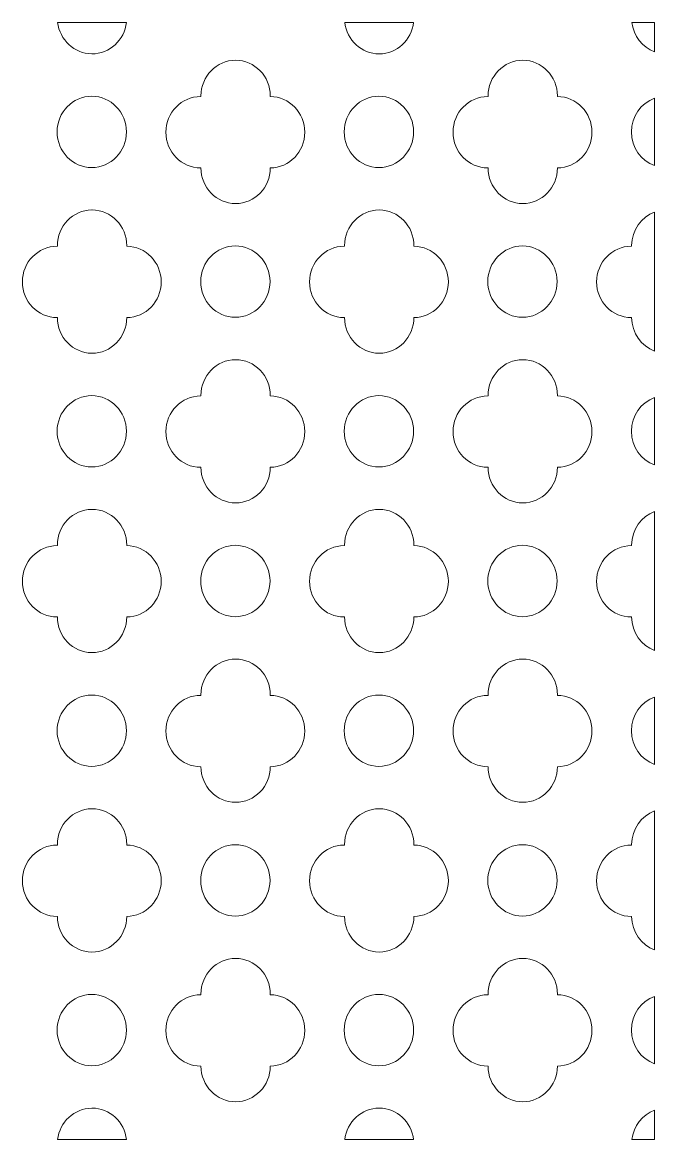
# Model space of a CAD drawing. Header units: millimetres. Extents: x -1200 to 1200, y -590 to 590.
# Drawn here: x 533 to 1200, y -590 to 590 of the extents above; entities that cross this region are included whole.
import ezdxf

# ---------------------------------------------------------------- set-up
doc = ezdxf.new("R2010")
doc.units = ezdxf.units.MM
doc.header["$MEASUREMENT"] = 0
doc.layers.add('Layer 1', color=7, linetype='Continuous')

msp = doc.modelspace()

# ---------------------------------------------------------------- linework, layer by layer
at = {"layer": 'Layer 1', "color": 250, "lineweight": 20}
for points, knots in [([(642.5763, 589.9307), (642.5763, 589.9307), (569.8946, 589.9307), (569.8946, 589.9307), (572.0272, 571.3529), (587.3638, 556.846), (605.9258, 556.6878), (605.9258, 556.6878), (605.9516, 556.6878), (605.9516, 556.6878), (624.779, 556.5382), (640.4214, 571.1527), (642.5763, 589.9307)], [0, 0, 0, 0, 0.25, 0.25, 0.25, 0.5, 0.5, 0.5, 0.75, 0.75, 0.75, 1, 1, 1, 1]), ([(945.5867, 589.9307), (945.5867, 589.9307), (872.9048, 589.9307), (872.9048, 589.9307), (875.0491, 571.2501), (890.5426, 556.6843), (909.2425, 556.6843), (927.9488, 556.6843), (943.4422, 571.2503), (945.5867, 589.9307)], [0, 0, 0, 0, 0.333333333, 0.333333333, 0.333333333, 0.666666667, 0.666666667, 0.666666667, 1, 1, 1, 1]), ([(1199.9307, 558.8873), (1199.9307, 558.8873), (1199.9307, 589.9307), (1199.9307, 589.9307), (1199.9307, 589.9307), (1175.9148, 589.9307), (1175.9148, 589.9307), (1177.5637, 575.5655), (1187.1052, 563.6332), (1199.9307, 558.8873)], [0, 0, 0, 0, 0.333333333, 0.333333333, 0.333333333, 0.666666667, 0.666666667, 0.666666667, 1, 1, 1, 1]), ([(684.1897, 473.9), (684.1897, 494.6453), (700.6267, 511.5699), (720.7849, 511.5699), (720.9065, 511.5699), (721.028, 511.5663), (721.1494, 511.5656), (721.1463, 511.7785), (721.1413, 511.992), (721.1413, 512.206), (721.1413, 532.9512), (737.5793, 549.8759), (757.7373, 549.8759), (777.9018, 549.8759), (794.3396, 532.9512), (794.3396, 512.206), (794.3396, 511.992), (794.3347, 511.7793), (794.3316, 511.5669), (814.4004, 511.4503), (830.7238, 494.5728), (830.7238, 473.9), (830.7238, 453.2146), (814.4045, 436.3395), (794.3388, 436.2178), (794.3112, 415.4813), (777.8854, 398.5845), (757.7373, 398.5845), (737.5953, 398.5845), (721.1684, 415.4818), (721.1421, 436.2194), (721.0225, 436.2186), (720.9043, 436.2153), (720.7849, 436.2153), (700.6267, 436.2153), (684.1897, 453.1399), (684.1897, 473.9)], [0, 0, 0, 0, 0.083333333, 0.083333333, 0.083333333, 0.166666667, 0.166666667, 0.166666667, 0.25, 0.25, 0.25, 0.333333333, 0.333333333, 0.333333333, 0.416666667, 0.416666667, 0.416666667, 0.5, 0.5, 0.5, 0.583333333, 0.583333333, 0.583333333, 0.666666667, 0.666666667, 0.666666667, 0.75, 0.75, 0.75, 0.833333333, 0.833333333, 0.833333333, 0.916666667, 0.916666667, 0.916666667, 1, 1, 1, 1]), ([(1023.7954, 436.2153), (1003.6375, 436.2153), (987.1997, 453.1399), (987.1997, 473.9), (987.1997, 494.6453), (1003.6375, 511.5699), (1023.7954, 511.5699), (1023.9169, 511.5699), (1024.0387, 511.5663), (1024.1603, 511.5656), (1024.1563, 511.7785), (1024.1518, 511.992), (1024.1518, 512.206), (1024.1518, 532.9512), (1040.5893, 549.8759), (1060.7472, 549.8759), (1080.9126, 549.8759), (1097.3497, 532.9512), (1097.3497, 512.206), (1097.3497, 511.992), (1097.345, 511.7793), (1097.3423, 511.5669), (1117.4111, 511.4503), (1133.7346, 494.5728), (1133.7346, 473.9), (1133.7346, 453.2146), (1117.4152, 436.3395), (1097.3497, 436.2178), (1097.3219, 415.4813), (1080.8955, 398.5845), (1060.7472, 398.5845), (1040.6052, 398.5845), (1024.1791, 415.4818), (1024.1526, 436.2194), (1024.0335, 436.2186), (1023.9151, 436.2153), (1023.7954, 436.2153)], [0, 0, 0, 0, 0.083333333, 0.083333333, 0.083333333, 0.166666667, 0.166666667, 0.166666667, 0.25, 0.25, 0.25, 0.333333333, 0.333333333, 0.333333333, 0.416666667, 0.416666667, 0.416666667, 0.5, 0.5, 0.5, 0.583333333, 0.583333333, 0.583333333, 0.666666667, 0.666666667, 0.666666667, 0.75, 0.75, 0.75, 0.833333333, 0.833333333, 0.833333333, 0.916666667, 0.916666667, 0.916666667, 1, 1, 1, 1]), ([(605.9516, 436.5524), (585.7931, 436.5524), (569.3529, 453.4738), (569.3529, 474.2376), (569.3529, 494.9853), (585.7944, 511.9087), (605.9516, 511.9075), (626.1151, 511.9053), (642.5504, 494.9812), (642.5504, 474.2376), (642.5504, 453.4791), (626.1151, 436.5547), (605.9516, 436.5524)], [0, 0, 0, 0, 0.25, 0.25, 0.25, 0.5, 0.5, 0.5, 0.75, 0.75, 0.75, 1, 1, 1, 1]), ([(872.3632, 474.2376), (872.3632, 494.9827), (888.8007, 511.9075), (908.9585, 511.9075), (929.1236, 511.9075), (945.5612, 494.9827), (945.5612, 474.2376), (945.5612, 453.4774), (929.1236, 436.5524), (908.9585, 436.5524), (888.8007, 436.5524), (872.3632, 453.4774), (872.3632, 474.2376)], [0, 0, 0, 0, 0.25, 0.25, 0.25, 0.5, 0.5, 0.5, 0.75, 0.75, 0.75, 1, 1, 1, 1]), ([(1199.9307, 438.6555), (1199.9307, 438.6555), (1199.9307, 509.8046), (1199.9307, 509.8046), (1185.6575, 504.6603), (1175.3739, 490.6453), (1175.3739, 474.2376), (1175.3739, 457.818), (1185.6575, 443.8004), (1199.9307, 438.6555)], [0, 0, 0, 0, 0.333333333, 0.333333333, 0.333333333, 0.666666667, 0.666666667, 0.666666667, 1, 1, 1, 1]), ([(605.9053, 240.4893), (585.913, 240.6704), (569.6631, 257.495), (569.6368, 278.12), (569.5173, 278.1192), (569.3988, 278.1153), (569.2796, 278.1153), (549.1218, 278.1153), (532.6843, 295.04), (532.6843, 315.8001), (532.6843, 336.5453), (549.1218, 353.47), (569.2796, 353.47), (569.4018, 353.47), (569.5226, 353.4664), (569.6448, 353.4657), (569.641, 353.6789), (569.6368, 353.892), (569.6368, 354.1059), (569.6368, 374.7426), (585.9035, 391.5958), (605.9163, 391.7718), (605.9163, 391.7718), (606.2318, 391.7759), (606.2318, 391.7759), (626.3964, 391.7759), (642.8343, 374.8514), (642.8343, 354.1059), (642.8343, 353.8927), (642.8294, 353.6801), (642.8263, 353.4672), (662.8951, 353.3503), (679.2187, 336.473), (679.2187, 315.8001), (679.2187, 295.1145), (662.8996, 278.2396), (642.8336, 278.1184), (642.8065, 257.2805), (626.224, 240.3272), (605.9516, 240.4884), (605.9516, 240.4884), (605.9053, 240.4893), (605.9053, 240.4893)], [0, 0, 0, 0, 0.071428571, 0.071428571, 0.071428571, 0.142857143, 0.142857143, 0.142857143, 0.214285714, 0.214285714, 0.214285714, 0.285714286, 0.285714286, 0.285714286, 0.357142857, 0.357142857, 0.357142857, 0.428571429, 0.428571429, 0.428571429, 0.5, 0.5, 0.5, 0.571428571, 0.571428571, 0.571428571, 0.642857143, 0.642857143, 0.642857143, 0.714285714, 0.714285714, 0.714285714, 0.785714286, 0.785714286, 0.785714286, 0.857142857, 0.857142857, 0.857142857, 0.928571429, 0.928571429, 0.928571429, 1, 1, 1, 1]), ([(835.6952, 315.8001), (835.6952, 336.5453), (852.1323, 353.47), (872.2899, 353.47), (872.4115, 353.47), (872.5333, 353.4664), (872.6549, 353.4657), (872.6517, 353.6789), (872.6464, 353.892), (872.6464, 354.1059), (872.6464, 374.8514), (889.0846, 391.7759), (909.2425, 391.7759), (929.4072, 391.7759), (945.8451, 374.8514), (945.8451, 354.1059), (945.8451, 353.8927), (945.8397, 353.6801), (945.8371, 353.4672), (965.9057, 353.3503), (982.2293, 336.473), (982.2293, 315.8001), (982.2293, 295.1145), (965.91, 278.2396), (945.8443, 278.1184), (945.8167, 257.3813), (929.3907, 240.4845), (909.2425, 240.4845), (889.1006, 240.4845), (872.6737, 257.3829), (872.6471, 278.12), (872.528, 278.1192), (872.4097, 278.1153), (872.2899, 278.1153), (852.1323, 278.1153), (835.6952, 295.04), (835.6952, 315.8001)], [0, 0, 0, 0, 0.083333333, 0.083333333, 0.083333333, 0.166666667, 0.166666667, 0.166666667, 0.25, 0.25, 0.25, 0.333333333, 0.333333333, 0.333333333, 0.416666667, 0.416666667, 0.416666667, 0.5, 0.5, 0.5, 0.583333333, 0.583333333, 0.583333333, 0.666666667, 0.666666667, 0.666666667, 0.75, 0.75, 0.75, 0.833333333, 0.833333333, 0.833333333, 0.916666667, 0.916666667, 0.916666667, 1, 1, 1, 1]), ([(1199.9307, 242.6882), (1199.9307, 242.6882), (1199.9307, 389.5724), (1199.9307, 389.5724), (1185.8045, 384.3458), (1175.6572, 370.4055), (1175.6572, 354.1059), (1175.6572, 353.892), (1175.6617, 353.6789), (1175.6656, 353.4657), (1175.5437, 353.4664), (1175.4223, 353.47), (1175.3, 353.47), (1155.1422, 353.47), (1138.705, 336.5453), (1138.705, 315.8001), (1138.705, 295.04), (1155.1422, 278.1153), (1175.3, 278.1153), (1175.4203, 278.1153), (1175.5387, 278.1192), (1175.658, 278.12), (1175.6789, 261.8306), (1185.8191, 247.9104), (1199.9307, 242.6882)], [0, 0, 0, 0, 0.125, 0.125, 0.125, 0.25, 0.25, 0.25, 0.375, 0.375, 0.375, 0.5, 0.5, 0.5, 0.625, 0.625, 0.625, 0.75, 0.75, 0.75, 0.875, 0.875, 0.875, 1, 1, 1, 1]), ([(720.8578, 316.1377), (720.8578, 336.8829), (737.2954, 353.8075), (757.4532, 353.8075), (777.6182, 353.8075), (794.0558, 336.8829), (794.0558, 316.1377), (794.0558, 295.3777), (777.6182, 278.4528), (757.4532, 278.4528), (737.2954, 278.4528), (720.8578, 295.3777), (720.8578, 316.1377)], [0, 0, 0, 0, 0.25, 0.25, 0.25, 0.5, 0.5, 0.5, 0.75, 0.75, 0.75, 1, 1, 1, 1]), ([(1060.4641, 278.4528), (1040.3062, 278.4528), (1023.8685, 295.3777), (1023.8685, 316.1377), (1023.8685, 336.8829), (1040.3062, 353.8075), (1060.4641, 353.8075), (1080.6291, 353.8075), (1097.0665, 336.8829), (1097.0665, 316.1377), (1097.0665, 295.3777), (1080.6291, 278.4528), (1060.4641, 278.4528)], [0, 0, 0, 0, 0.25, 0.25, 0.25, 0.5, 0.5, 0.5, 0.75, 0.75, 0.75, 1, 1, 1, 1]), ([(684.1897, 157.7005), (684.1897, 178.4458), (700.6267, 195.3704), (720.7849, 195.3704), (720.9065, 195.3704), (721.028, 195.3674), (721.1494, 195.3658), (721.1463, 195.579), (721.1413, 195.7925), (721.1413, 196.0062), (721.1413, 216.7513), (737.5793, 233.6761), (757.7373, 233.6761), (777.9018, 233.6761), (794.3396, 216.7513), (794.3396, 196.0062), (794.3396, 195.7932), (794.3347, 195.5807), (794.3316, 195.3681), (814.4004, 195.2505), (830.7238, 178.3739), (830.7238, 157.7005), (830.7238, 137.0146), (814.4045, 120.1396), (794.3388, 120.0186), (794.3112, 99.2814), (777.8854, 82.3847), (757.7373, 82.3847), (737.5953, 82.3847), (721.1684, 99.2831), (721.1421, 120.0209), (721.0225, 120.0194), (720.9043, 120.0155), (720.7849, 120.0155), (700.6267, 120.0155), (684.1897, 136.94), (684.1897, 157.7005)], [0, 0, 0, 0, 0.083333333, 0.083333333, 0.083333333, 0.166666667, 0.166666667, 0.166666667, 0.25, 0.25, 0.25, 0.333333333, 0.333333333, 0.333333333, 0.416666667, 0.416666667, 0.416666667, 0.5, 0.5, 0.5, 0.583333333, 0.583333333, 0.583333333, 0.666666667, 0.666666667, 0.666666667, 0.75, 0.75, 0.75, 0.833333333, 0.833333333, 0.833333333, 0.916666667, 0.916666667, 0.916666667, 1, 1, 1, 1]), ([(987.1997, 157.7005), (987.1997, 178.4458), (1003.6375, 195.3704), (1023.7954, 195.3704), (1023.9169, 195.3704), (1024.0387, 195.3674), (1024.1603, 195.3658), (1024.1563, 195.579), (1024.1518, 195.7925), (1024.1518, 196.0062), (1024.1518, 216.7513), (1040.5893, 233.6761), (1060.7472, 233.6761), (1080.9126, 233.6761), (1097.3497, 216.7513), (1097.3497, 196.0062), (1097.3497, 195.7932), (1097.345, 195.5807), (1097.3423, 195.3681), (1117.4111, 195.2505), (1133.7346, 178.3739), (1133.7346, 157.7005), (1133.7346, 137.0146), (1117.4152, 120.1396), (1097.3497, 120.0186), (1097.3219, 99.2814), (1080.8955, 82.3847), (1060.7472, 82.3847), (1040.6052, 82.3847), (1024.1791, 99.2831), (1024.1526, 120.0209), (1024.0335, 120.0194), (1023.9151, 120.0155), (1023.7954, 120.0155), (1003.6375, 120.0155), (987.1997, 136.94), (987.1997, 157.7005)], [0, 0, 0, 0, 0.083333333, 0.083333333, 0.083333333, 0.166666667, 0.166666667, 0.166666667, 0.25, 0.25, 0.25, 0.333333333, 0.333333333, 0.333333333, 0.416666667, 0.416666667, 0.416666667, 0.5, 0.5, 0.5, 0.583333333, 0.583333333, 0.583333333, 0.666666667, 0.666666667, 0.666666667, 0.75, 0.75, 0.75, 0.833333333, 0.833333333, 0.833333333, 0.916666667, 0.916666667, 0.916666667, 1, 1, 1, 1]), ([(605.8965, 120.3538), (585.7622, 120.3824), (569.3529, 137.2957), (569.3529, 158.0382), (569.3529, 178.7673), (585.765, 195.6816), (605.9027, 195.7072), (605.9042, 195.7072), (605.9061, 195.7072), (605.9076, 195.7072), (605.9099, 195.7072), (605.9117, 195.7076), (605.9137, 195.708), (605.925, 195.708), (605.936, 195.708), (605.9478, 195.708), (605.9493, 195.708), (605.9501, 195.708), (605.9516, 195.708), (626.1151, 195.7057), (642.5504, 178.7826), (642.5504, 158.0382), (642.5504, 137.2792), (626.1151, 120.3555), (605.9516, 120.3529), (605.9501, 120.3529), (605.9493, 120.3529), (605.9478, 120.3529), (605.9345, 120.3529), (605.9216, 120.3538), (605.9092, 120.3538), (605.9073, 120.3538), (605.9057, 120.3538), (605.9038, 120.3538), (605.9015, 120.3538), (605.8993, 120.3538), (605.8965, 120.3538)], [0, 0, 0, 0, 0.083333333, 0.083333333, 0.083333333, 0.166666667, 0.166666667, 0.166666667, 0.25, 0.25, 0.25, 0.333333333, 0.333333333, 0.333333333, 0.416666667, 0.416666667, 0.416666667, 0.5, 0.5, 0.5, 0.583333333, 0.583333333, 0.583333333, 0.666666667, 0.666666667, 0.666666667, 0.75, 0.75, 0.75, 0.833333333, 0.833333333, 0.833333333, 0.916666667, 0.916666667, 0.916666667, 1, 1, 1, 1]), ([(908.9585, 120.3529), (888.8007, 120.3529), (872.3632, 137.2777), (872.3632, 158.0382), (872.3632, 178.783), (888.8007, 195.708), (908.9585, 195.708), (929.1236, 195.708), (945.5612, 178.783), (945.5612, 158.0382), (945.5612, 137.2777), (929.1236, 120.3529), (908.9585, 120.3529)], [0, 0, 0, 0, 0.25, 0.25, 0.25, 0.5, 0.5, 0.5, 0.75, 0.75, 0.75, 1, 1, 1, 1]), ([(1199.9307, 122.4559), (1199.9307, 122.4559), (1199.9307, 193.6051), (1199.9307, 193.6051), (1185.6575, 188.4606), (1175.3739, 174.4457), (1175.3739, 158.0382), (1175.3739, 141.6184), (1185.6575, 127.6008), (1199.9307, 122.4559)], [0, 0, 0, 0, 0.333333333, 0.333333333, 0.333333333, 0.666666667, 0.666666667, 0.666666667, 1, 1, 1, 1]), ([(605.9258, -75.7114), (585.9245, -75.5411), (569.6631, -58.712), (569.6368, -38.0798), (569.5173, -38.0805), (569.3988, -38.0845), (569.2796, -38.0845), (549.1218, -38.0845), (532.6843, -21.1599), (532.6843, -0.3993), (532.6843, 20.3459), (549.1218, 37.2705), (569.2796, 37.2705), (569.4018, 37.2705), (569.5226, 37.2666), (569.6448, 37.2651), (569.641, 37.4791), (569.6368, 37.6917), (569.6368, 37.9063), (569.6368, 58.5488), (585.9122, 75.4059), (605.9333, 75.5716), (605.9333, 75.5716), (606.2318, 75.5762), (606.2318, 75.5762), (626.3964, 75.5762), (642.8343, 58.6516), (642.8343, 37.9063), (642.8343, 37.6925), (642.8294, 37.48), (642.8263, 37.2674), (662.8951, 37.1505), (679.2187, 20.2736), (679.2187, -0.3993), (679.2187, -21.0853), (662.8996, -37.9603), (642.8336, -38.0813), (642.8065, -58.9199), (626.2227, -75.8726), (605.9516, -75.7114), (605.9516, -75.7114), (605.9258, -75.7114), (605.9258, -75.7114)], [0, 0, 0, 0, 0.071428571, 0.071428571, 0.071428571, 0.142857143, 0.142857143, 0.142857143, 0.214285714, 0.214285714, 0.214285714, 0.285714286, 0.285714286, 0.285714286, 0.357142857, 0.357142857, 0.357142857, 0.428571429, 0.428571429, 0.428571429, 0.5, 0.5, 0.5, 0.571428571, 0.571428571, 0.571428571, 0.642857143, 0.642857143, 0.642857143, 0.714285714, 0.714285714, 0.714285714, 0.785714286, 0.785714286, 0.785714286, 0.857142857, 0.857142857, 0.857142857, 0.928571429, 0.928571429, 0.928571429, 1, 1, 1, 1]), ([(835.6952, -0.3993), (835.6952, 20.3459), (852.1323, 37.2705), (872.2899, 37.2705), (872.4115, 37.2705), (872.5333, 37.2666), (872.6549, 37.2651), (872.6517, 37.4791), (872.6464, 37.6917), (872.6464, 37.9063), (872.6464, 58.6516), (889.0846, 75.5762), (909.2425, 75.5762), (929.4072, 75.5762), (945.8451, 58.6516), (945.8451, 37.9063), (945.8451, 37.6925), (945.8397, 37.48), (945.8371, 37.2674), (965.9057, 37.1505), (982.2293, 20.2736), (982.2293, -0.3993), (982.2293, -21.0853), (965.91, -37.9603), (945.8443, -38.0813), (945.8167, -58.8184), (929.3907, -75.715), (909.2425, -75.715), (889.1006, -75.715), (872.6737, -58.8177), (872.6471, -38.0798), (872.528, -38.0805), (872.4097, -38.0845), (872.2899, -38.0845), (852.1323, -38.0845), (835.6952, -21.1599), (835.6952, -0.3993)], [0, 0, 0, 0, 0.083333333, 0.083333333, 0.083333333, 0.166666667, 0.166666667, 0.166666667, 0.25, 0.25, 0.25, 0.333333333, 0.333333333, 0.333333333, 0.416666667, 0.416666667, 0.416666667, 0.5, 0.5, 0.5, 0.583333333, 0.583333333, 0.583333333, 0.666666667, 0.666666667, 0.666666667, 0.75, 0.75, 0.75, 0.833333333, 0.833333333, 0.833333333, 0.916666667, 0.916666667, 0.916666667, 1, 1, 1, 1]), ([(1199.9307, -73.5113), (1199.9307, -73.5113), (1199.9307, 73.3726), (1199.9307, 73.3726), (1185.8045, 68.1461), (1175.6572, 54.2058), (1175.6572, 37.9063), (1175.6572, 37.6917), (1175.6617, 37.4791), (1175.6656, 37.2651), (1175.5437, 37.2666), (1175.4223, 37.2705), (1175.3, 37.2705), (1155.1422, 37.2705), (1138.705, 20.3459), (1138.705, -0.3993), (1138.705, -21.1599), (1155.1422, -38.0845), (1175.3, -38.0845), (1175.4203, -38.0845), (1175.5387, -38.0805), (1175.658, -38.0798), (1175.6789, -54.3699), (1185.8191, -68.2895), (1199.9307, -73.5113)], [0, 0, 0, 0, 0.125, 0.125, 0.125, 0.25, 0.25, 0.25, 0.375, 0.375, 0.375, 0.5, 0.5, 0.5, 0.625, 0.625, 0.625, 0.75, 0.75, 0.75, 0.875, 0.875, 0.875, 1, 1, 1, 1]), ([(757.4532, -37.7468), (737.2954, -37.7468), (720.8578, -20.8223), (720.8578, -0.0616), (720.8578, 20.6837), (737.2954, 37.6081), (757.4532, 37.6081), (777.6182, 37.6081), (794.0558, 20.6837), (794.0558, -0.0616), (794.0558, -20.8223), (777.6182, -37.7468), (757.4532, -37.7468)], [0, 0, 0, 0, 0.25, 0.25, 0.25, 0.5, 0.5, 0.5, 0.75, 0.75, 0.75, 1, 1, 1, 1]), ([(1060.4641, -37.7468), (1040.3062, -37.7468), (1023.8685, -20.8223), (1023.8685, -0.0616), (1023.8685, 20.6837), (1040.3062, 37.6081), (1060.4641, 37.6081), (1080.6291, 37.6081), (1097.0665, 20.6837), (1097.0665, -0.0616), (1097.0665, -20.8223), (1080.6291, -37.7468), (1060.4641, -37.7468)], [0, 0, 0, 0, 0.25, 0.25, 0.25, 0.5, 0.5, 0.5, 0.75, 0.75, 0.75, 1, 1, 1, 1]), ([(757.7373, -233.8147), (737.5953, -233.8147), (721.1684, -216.9174), (721.1421, -196.1797), (721.0225, -196.1804), (720.9043, -196.1839), (720.7849, -196.1839), (700.6267, -196.1839), (684.1897, -179.2594), (684.1897, -158.4994), (684.1897, -137.7539), (700.6267, -120.8295), (720.7849, -120.8295), (720.9065, -120.8295), (721.028, -120.8329), (721.1494, -120.8337), (721.1463, -120.6207), (721.1413, -120.4074), (721.1413, -120.1931), (721.1413, -99.4481), (737.5793, -82.5233), (757.7373, -82.5233), (777.9018, -82.5233), (794.3396, -99.4481), (794.3396, -120.1931), (794.3396, -120.4074), (794.3347, -120.6199), (794.3316, -120.8325), (814.4004, -120.949), (830.7238, -137.8263), (830.7238, -158.4994), (830.7238, -179.1847), (814.4045, -196.0598), (794.3388, -196.1812), (794.3112, -216.9178), (777.8854, -233.8147), (757.7373, -233.8147)], [0, 0, 0, 0, 0.083333333, 0.083333333, 0.083333333, 0.166666667, 0.166666667, 0.166666667, 0.25, 0.25, 0.25, 0.333333333, 0.333333333, 0.333333333, 0.416666667, 0.416666667, 0.416666667, 0.5, 0.5, 0.5, 0.583333333, 0.583333333, 0.583333333, 0.666666667, 0.666666667, 0.666666667, 0.75, 0.75, 0.75, 0.833333333, 0.833333333, 0.833333333, 0.916666667, 0.916666667, 0.916666667, 1, 1, 1, 1]), ([(987.1997, -158.4994), (987.1997, -137.7539), (1003.6375, -120.8295), (1023.7954, -120.8295), (1023.9169, -120.8295), (1024.0387, -120.8329), (1024.1603, -120.8337), (1024.1563, -120.6207), (1024.1518, -120.4074), (1024.1518, -120.1931), (1024.1518, -99.4481), (1040.5893, -82.5233), (1060.7472, -82.5233), (1080.9126, -82.5233), (1097.3497, -99.4481), (1097.3497, -120.1931), (1097.3497, -120.4074), (1097.345, -120.6199), (1097.3423, -120.8325), (1117.4111, -120.949), (1133.7346, -137.8263), (1133.7346, -158.4994), (1133.7346, -179.1847), (1117.4152, -196.0598), (1097.3497, -196.1812), (1097.3219, -216.9178), (1080.8955, -233.8147), (1060.7472, -233.8147), (1040.6052, -233.8147), (1024.1791, -216.9174), (1024.1526, -196.1797), (1024.0335, -196.1804), (1023.9151, -196.1839), (1023.7954, -196.1839), (1003.6375, -196.1839), (987.1997, -179.2594), (987.1997, -158.4994)], [0, 0, 0, 0, 0.083333333, 0.083333333, 0.083333333, 0.166666667, 0.166666667, 0.166666667, 0.25, 0.25, 0.25, 0.333333333, 0.333333333, 0.333333333, 0.416666667, 0.416666667, 0.416666667, 0.5, 0.5, 0.5, 0.583333333, 0.583333333, 0.583333333, 0.666666667, 0.666666667, 0.666666667, 0.75, 0.75, 0.75, 0.833333333, 0.833333333, 0.833333333, 0.916666667, 0.916666667, 0.916666667, 1, 1, 1, 1]), ([(605.9516, -195.8467), (585.7931, -195.8467), (569.3529, -178.9254), (569.3529, -158.1616), (569.3529, -137.4138), (585.7944, -120.4906), (605.9516, -120.4916), (626.1151, -120.4941), (642.5504, -137.4179), (642.5504, -158.1616), (642.5504, -178.92), (626.1151, -195.8444), (605.9516, -195.8467)], [0, 0, 0, 0, 0.25, 0.25, 0.25, 0.5, 0.5, 0.5, 0.75, 0.75, 0.75, 1, 1, 1, 1]), ([(908.9585, -195.8467), (888.8007, -195.8467), (872.3632, -178.9217), (872.3632, -158.1616), (872.3632, -137.4164), (888.8007, -120.4916), (908.9585, -120.4916), (929.1236, -120.4916), (945.5612, -137.4164), (945.5612, -158.1616), (945.5612, -178.9217), (929.1236, -195.8467), (908.9585, -195.8467)], [0, 0, 0, 0, 0.25, 0.25, 0.25, 0.5, 0.5, 0.5, 0.75, 0.75, 0.75, 1, 1, 1, 1]), ([(1199.9307, -193.7437), (1199.9307, -193.7437), (1199.9307, -122.5945), (1199.9307, -122.5945), (1185.6575, -127.7389), (1175.3739, -141.7539), (1175.3739, -158.1616), (1175.3739, -174.5811), (1185.6575, -188.5987), (1199.9307, -193.7437)], [0, 0, 0, 0, 0.333333333, 0.333333333, 0.333333333, 0.666666667, 0.666666667, 0.666666667, 1, 1, 1, 1]), ([(605.9053, -391.91), (585.913, -391.7287), (569.6631, -374.9041), (569.6368, -354.2792), (569.5173, -354.2801), (569.3988, -354.284), (569.2796, -354.284), (549.1218, -354.284), (532.6843, -337.3592), (532.6843, -316.5992), (532.6843, -295.8539), (549.1218, -278.9292), (569.2796, -278.9292), (569.4018, -278.9292), (569.5226, -278.9329), (569.6448, -278.9337), (569.641, -278.7202), (569.6368, -278.5072), (569.6368, -278.293), (569.6368, -257.6565), (585.9035, -240.8034), (605.9163, -240.6274), (605.9163, -240.6274), (606.2318, -240.6232), (606.2318, -240.6232), (626.3964, -240.6232), (642.8343, -257.5479), (642.8343, -278.293), (642.8343, -278.5065), (642.8294, -278.7191), (642.8263, -278.9321), (662.8951, -279.0489), (679.2187, -295.9262), (679.2187, -316.5992), (679.2187, -337.2846), (662.8996, -354.1596), (642.8336, -354.2809), (642.8065, -375.1186), (626.224, -392.0721), (605.9516, -391.9109), (605.9516, -391.9109), (605.9053, -391.91), (605.9053, -391.91)], [0, 0, 0, 0, 0.071428571, 0.071428571, 0.071428571, 0.142857143, 0.142857143, 0.142857143, 0.214285714, 0.214285714, 0.214285714, 0.285714286, 0.285714286, 0.285714286, 0.357142857, 0.357142857, 0.357142857, 0.428571429, 0.428571429, 0.428571429, 0.5, 0.5, 0.5, 0.571428571, 0.571428571, 0.571428571, 0.642857143, 0.642857143, 0.642857143, 0.714285714, 0.714285714, 0.714285714, 0.785714286, 0.785714286, 0.785714286, 0.857142857, 0.857142857, 0.857142857, 0.928571429, 0.928571429, 0.928571429, 1, 1, 1, 1]), ([(872.6464, -278.293), (872.6464, -257.5479), (889.0846, -240.6232), (909.2425, -240.6232), (929.4072, -240.6232), (945.8451, -257.5479), (945.8451, -278.293), (945.8451, -278.5065), (945.8397, -278.7191), (945.8371, -278.9321), (965.9057, -279.0489), (982.2293, -295.9262), (982.2293, -316.5992), (982.2293, -337.2846), (965.91, -354.1596), (945.8443, -354.2809), (945.8167, -375.0178), (929.3907, -391.9146), (909.2425, -391.9146), (889.1006, -391.9146), (872.6737, -375.0163), (872.6471, -354.2792), (872.528, -354.2801), (872.4097, -354.284), (872.2899, -354.284), (852.1323, -354.284), (835.6952, -337.3592), (835.6952, -316.5992), (835.6952, -295.8539), (852.1323, -278.9292), (872.2899, -278.9292), (872.4115, -278.9292), (872.5333, -278.9329), (872.6549, -278.9337), (872.6517, -278.7202), (872.6464, -278.5072), (872.6464, -278.293)], [0, 0, 0, 0, 0.083333333, 0.083333333, 0.083333333, 0.166666667, 0.166666667, 0.166666667, 0.25, 0.25, 0.25, 0.333333333, 0.333333333, 0.333333333, 0.416666667, 0.416666667, 0.416666667, 0.5, 0.5, 0.5, 0.583333333, 0.583333333, 0.583333333, 0.666666667, 0.666666667, 0.666666667, 0.75, 0.75, 0.75, 0.833333333, 0.833333333, 0.833333333, 0.916666667, 0.916666667, 0.916666667, 1, 1, 1, 1]), ([(1199.9307, -389.7109), (1199.9307, -389.7109), (1199.9307, -242.8268), (1199.9307, -242.8268), (1185.8045, -248.0535), (1175.6572, -261.9937), (1175.6572, -278.293), (1175.6572, -278.5072), (1175.6617, -278.7202), (1175.6656, -278.9337), (1175.5437, -278.9329), (1175.4223, -278.9292), (1175.3, -278.9292), (1155.1422, -278.9292), (1138.705, -295.8539), (1138.705, -316.5992), (1138.705, -337.3592), (1155.1422, -354.284), (1175.3, -354.284), (1175.4203, -354.284), (1175.5387, -354.2801), (1175.658, -354.2792), (1175.6789, -370.5687), (1185.8191, -384.4888), (1199.9307, -389.7109)], [0, 0, 0, 0, 0.125, 0.125, 0.125, 0.25, 0.25, 0.25, 0.375, 0.375, 0.375, 0.5, 0.5, 0.5, 0.625, 0.625, 0.625, 0.75, 0.75, 0.75, 0.875, 0.875, 0.875, 1, 1, 1, 1]), ([(757.4532, -353.9464), (737.2954, -353.9464), (720.8578, -337.0216), (720.8578, -316.2615), (720.8578, -295.5163), (737.2954, -278.5916), (757.4532, -278.5916), (777.6182, -278.5916), (794.0558, -295.5163), (794.0558, -316.2615), (794.0558, -337.0216), (777.6182, -353.9464), (757.4532, -353.9464)], [0, 0, 0, 0, 0.25, 0.25, 0.25, 0.5, 0.5, 0.5, 0.75, 0.75, 0.75, 1, 1, 1, 1]), ([(1060.4641, -353.9464), (1040.3062, -353.9464), (1023.8685, -337.0216), (1023.8685, -316.2615), (1023.8685, -295.5163), (1040.3062, -278.5916), (1060.4641, -278.5916), (1080.6291, -278.5916), (1097.0665, -295.5163), (1097.0665, -316.2615), (1097.0665, -337.0216), (1080.6291, -353.9464), (1060.4641, -353.9464)], [0, 0, 0, 0, 0.25, 0.25, 0.25, 0.5, 0.5, 0.5, 0.75, 0.75, 0.75, 1, 1, 1, 1]), ([(721.1413, -436.393), (721.1413, -415.6479), (737.5793, -398.7231), (757.7373, -398.7231), (777.9018, -398.7231), (794.3396, -415.6479), (794.3396, -436.393), (794.3396, -436.606), (794.3347, -436.8186), (794.3316, -437.0311), (814.4004, -437.1488), (830.7238, -454.0253), (830.7238, -474.6987), (830.7238, -495.3844), (814.4045, -512.2595), (794.3388, -512.3808), (794.3112, -533.1177), (777.8854, -550.0145), (757.7373, -550.0145), (737.5953, -550.0145), (721.1684, -533.1162), (721.1421, -512.3783), (721.0225, -512.3799), (720.9043, -512.3838), (720.7849, -512.3838), (700.6267, -512.3838), (684.1897, -495.4592), (684.1897, -474.6987), (684.1897, -453.9535), (700.6267, -437.0287), (720.7849, -437.0287), (720.9065, -437.0287), (721.028, -437.0317), (721.1494, -437.0335), (721.1463, -436.82), (721.1413, -436.6067), (721.1413, -436.393)], [0, 0, 0, 0, 0.083333333, 0.083333333, 0.083333333, 0.166666667, 0.166666667, 0.166666667, 0.25, 0.25, 0.25, 0.333333333, 0.333333333, 0.333333333, 0.416666667, 0.416666667, 0.416666667, 0.5, 0.5, 0.5, 0.583333333, 0.583333333, 0.583333333, 0.666666667, 0.666666667, 0.666666667, 0.75, 0.75, 0.75, 0.833333333, 0.833333333, 0.833333333, 0.916666667, 0.916666667, 0.916666667, 1, 1, 1, 1]), ([(1024.1518, -436.393), (1024.1518, -415.6479), (1040.5893, -398.7231), (1060.7472, -398.7231), (1080.9126, -398.7231), (1097.3497, -415.6479), (1097.3497, -436.393), (1097.3497, -436.606), (1097.345, -436.8186), (1097.3423, -437.0311), (1117.4111, -437.1488), (1133.7346, -454.0253), (1133.7346, -474.6987), (1133.7346, -495.3844), (1117.4152, -512.2595), (1097.3497, -512.3808), (1097.3219, -533.1177), (1080.8955, -550.0145), (1060.7472, -550.0145), (1040.6052, -550.0145), (1024.1791, -533.1162), (1024.1526, -512.3783), (1024.0335, -512.3799), (1023.9151, -512.3838), (1023.7954, -512.3838), (1003.6375, -512.3838), (987.1997, -495.4592), (987.1997, -474.6987), (987.1997, -453.9535), (1003.6375, -437.0287), (1023.7954, -437.0287), (1023.9169, -437.0287), (1024.0387, -437.0317), (1024.1603, -437.0335), (1024.1563, -436.82), (1024.1518, -436.6067), (1024.1518, -436.393)], [0, 0, 0, 0, 0.083333333, 0.083333333, 0.083333333, 0.166666667, 0.166666667, 0.166666667, 0.25, 0.25, 0.25, 0.333333333, 0.333333333, 0.333333333, 0.416666667, 0.416666667, 0.416666667, 0.5, 0.5, 0.5, 0.583333333, 0.583333333, 0.583333333, 0.666666667, 0.666666667, 0.666666667, 0.75, 0.75, 0.75, 0.833333333, 0.833333333, 0.833333333, 0.916666667, 0.916666667, 0.916666667, 1, 1, 1, 1]), ([(605.8965, -512.0454), (585.7622, -512.0168), (569.3529, -495.1035), (569.3529, -474.3611), (569.3529, -453.6318), (585.765, -436.7178), (605.9027, -436.6919), (605.9042, -436.6919), (605.9061, -436.6919), (605.9076, -436.6919), (605.9099, -436.6919), (605.9117, -436.6914), (605.9137, -436.6911), (605.925, -436.6911), (605.936, -436.6911), (605.9478, -436.6911), (605.9493, -436.6911), (605.9501, -436.6911), (605.9516, -436.6911), (626.1151, -436.6934), (642.5504, -453.6166), (642.5504, -474.3611), (642.5504, -495.1199), (626.1151, -512.0439), (605.9516, -512.0463), (605.9501, -512.0463), (605.9493, -512.0463), (605.9478, -512.0463), (605.9345, -512.0463), (605.9216, -512.0454), (605.9092, -512.0454), (605.9073, -512.0454), (605.9057, -512.0454), (605.9038, -512.0454), (605.9015, -512.0454), (605.8993, -512.0454), (605.8965, -512.0454)], [0, 0, 0, 0, 0.083333333, 0.083333333, 0.083333333, 0.166666667, 0.166666667, 0.166666667, 0.25, 0.25, 0.25, 0.333333333, 0.333333333, 0.333333333, 0.416666667, 0.416666667, 0.416666667, 0.5, 0.5, 0.5, 0.583333333, 0.583333333, 0.583333333, 0.666666667, 0.666666667, 0.666666667, 0.75, 0.75, 0.75, 0.833333333, 0.833333333, 0.833333333, 0.916666667, 0.916666667, 0.916666667, 1, 1, 1, 1]), ([(908.9585, -512.0463), (888.8007, -512.0463), (872.3632, -495.1214), (872.3632, -474.3611), (872.3632, -453.6162), (888.8007, -436.6911), (908.9585, -436.6911), (929.1236, -436.6911), (945.5612, -453.6162), (945.5612, -474.3611), (945.5612, -495.1214), (929.1236, -512.0463), (908.9585, -512.0463)], [0, 0, 0, 0, 0.25, 0.25, 0.25, 0.5, 0.5, 0.5, 0.75, 0.75, 0.75, 1, 1, 1, 1]), ([(1199.9307, -509.9432), (1199.9307, -509.9432), (1199.9307, -438.7941), (1199.9307, -438.7941), (1185.6575, -443.9385), (1175.3739, -457.9536), (1175.3739, -474.3611), (1175.3739, -490.7808), (1185.6575, -504.7984), (1199.9307, -509.9432)], [0, 0, 0, 0, 0.333333333, 0.333333333, 0.333333333, 0.666666667, 0.666666667, 0.666666667, 1, 1, 1, 1]), ([(569.8933, -590.0693), (569.8933, -590.0693), (642.5779, -590.0693), (642.5779, -590.0693), (640.4389, -571.3955), (624.9419, -556.8227), (606.2318, -556.8227), (606.2318, -556.8227), (605.8936, -556.8272), (605.8936, -556.8272), (587.342, -557.0021), (572.0194, -571.5082), (569.8933, -590.0693)], [0, 0, 0, 0, 0.25, 0.25, 0.25, 0.5, 0.5, 0.5, 0.75, 0.75, 0.75, 1, 1, 1, 1]), ([(872.9029, -590.0693), (872.9029, -590.0693), (945.5887, -590.0693), (945.5887, -590.0693), (943.4497, -571.3955), (927.9527, -556.8227), (909.2425, -556.8227), (890.5387, -556.8227), (875.0419, -571.3955), (872.9029, -590.0693)], [0, 0, 0, 0, 0.333333333, 0.333333333, 0.333333333, 0.666666667, 0.666666667, 0.666666667, 1, 1, 1, 1]), ([(1175.9129, -590.0693), (1175.9129, -590.0693), (1199.9307, -590.0693), (1199.9307, -590.0693), (1199.9307, -590.0693), (1199.9307, -559.0257), (1199.9307, -559.0257), (1187.102, -563.7729), (1177.5578, -575.7082), (1175.9129, -590.0693)], [0, 0, 0, 0, 0.333333333, 0.333333333, 0.333333333, 0.666666667, 0.666666667, 0.666666667, 1, 1, 1, 1])]:
    msp.add_open_spline(points, degree=3, knots=knots, dxfattribs=at)

doc.saveas('drawing.dxf')
